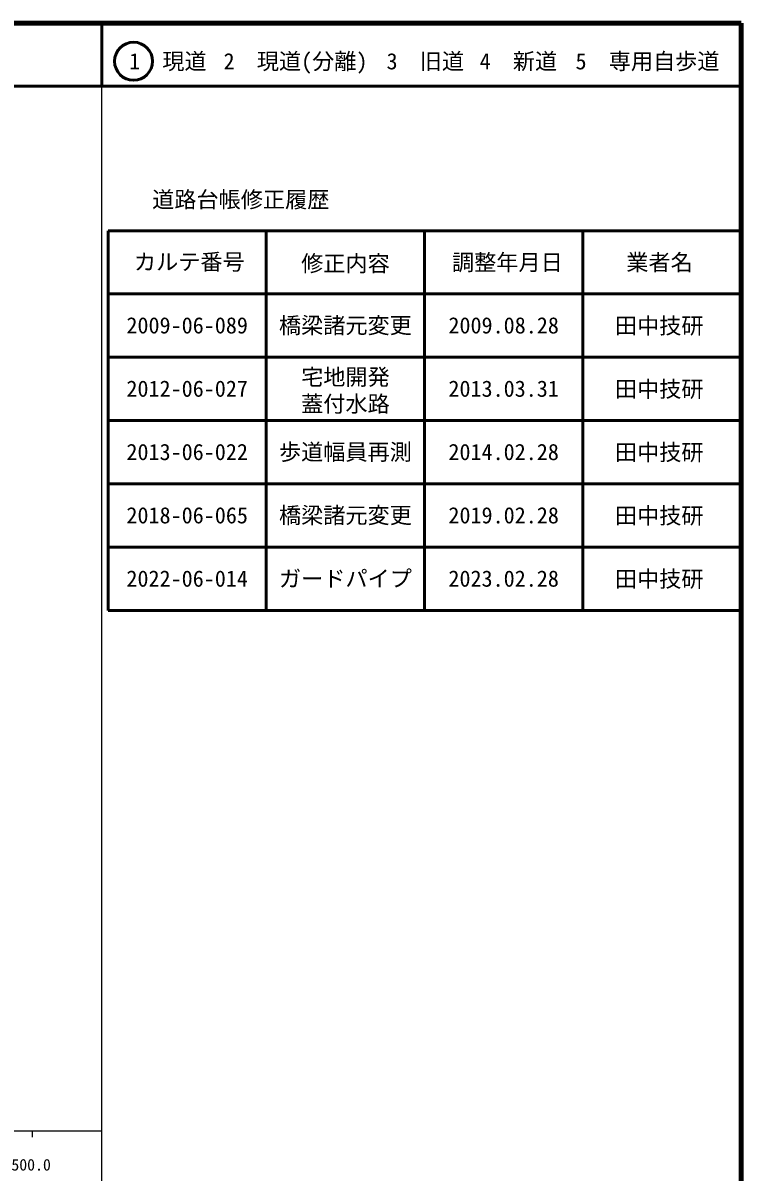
# Model space of a CAD drawing. Units: millimetres on the paper, enlarged 1000 times. Extents: x 40000 to 680000, y 20000 to 380000.
# Drawn here: x 566561 to 680000, y 198357 to 380000 of the extents above; entities that cross this region are included whole.
import ezdxf
from ezdxf.enums import TextEntityAlignment as Align

# ---------------------------------------------------------------- set-up
doc = ezdxf.new("R2010")
doc.units = ezdxf.units.MM
doc.header["$LTSCALE"] = 1000
for name, color, linetype, lineweight in [('M-TTL', 2, 'Continuous', 140), ('M-TTL-BAND', 7, 'Continuous', 25), ('M-TTL-FRAM', 2, 'Continuous', 50), ('M-TTL-LINE', 7, 'Continuous', 50), ('M-TTL-TXT', 7, 'Continuous', 13)]:
    doc.layers.add(name, color=color, linetype=linetype, lineweight=lineweight)
doc.styles.add('ＭＳ ゴシック', font='')
doc.styles.get('ＭＳ ゴシック').set_extended_font_data('MS Gothic')

msp = doc.modelspace()

# ---------------------------------------------------------------- linework, layer by layer
at = {"layer": 'M-TTL'}
for p, q in [((680000, 380000), (40000, 380000)), ((680000, 20000), (680000, 380000))]:
    msp.add_line(p, q, dxfattribs=at)
at = {"layer": 'M-TTL-BAND'}
for p, q in [((579000, 20000), (579000, 370000)), ((40000, 205000), (579000, 205000)), ((568000, 205000), (568000, 204000))]:
    msp.add_line(p, q, dxfattribs=at)
at = {"layer": 'M-TTL-FRAM'}
for p, q in [((580000, 347197), (580000, 287197)), ((580000, 347197), (680000, 347197)), ((580000, 287197), (680000, 287197))]:
    msp.add_line(p, q, dxfattribs=at)
at = {"layer": 'M-TTL-LINE'}
for p, q in [((579000, 380000), (579000, 370000)), ((40000, 370000), (680000, 370000)), ((605000, 347197), (605000, 287197)), ((630000, 347197), (630000, 287197)), ((655000, 347197), (655000, 287197)), ((580000, 337197), (680000, 337197)), ((580000, 327197), (680000, 327197)), ((580000, 317197), (680000, 317197)), ((580000, 307197), (680000, 307197)), ((580000, 297197), (680000, 297197))]:
    msp.add_line(p, q, dxfattribs=at)
msp.add_circle((584031, 373958), 3000, dxfattribs=at)

# ---------------------------------------------------------------- texts
at = {"layer": 'M-TTL-BAND', "style": 'ＭＳ ゴシック'}
msp.add_text('500.0', height=1833, dxfattribs=at).set_placement((567844, 198195), align=Align.BOTTOM_CENTER)
at = {"layer": 'M-TTL-TXT', "style": 'ＭＳ ゴシック'}
for s, p in [('1\u3000現道', (589448, 373958)), ('2\u3000現道(分離)', (609619, 373958)), ('3\u3000旧道', (630121, 373958)), ('4\u3000新道', (644824, 373958)), ('5\u3000専用自歩道', (665228, 373958)), ('道路台帳修正履歴', (600968, 352113)), ('カルテ番号', (592839, 342277)), ('修正内容', (617509, 342023)), ('調整年月日', (643089, 342197)), ('業者名', (667134, 342197)), ('2009-06-089', (592500, 332245)), ('橋梁諸元変更', (617500, 332245)), ('2009.08.28', (642500, 332245)), ('田中技研', (667077, 332189)), ('宅地開発', (617500, 324083)), ('2012-06-027', (592500, 322245)), ('2013.03.31', (642500, 322245)), ('田中技研', (667077, 322189)), ('蓋付水路', (617500, 319842)), ('2013-06-022', (592500, 312245)), ('歩道幅員再測', (617500, 312245)), ('2014.02.28', (642500, 312245)), ('田中技研', (667077, 312189)), ('2018-06-065', (592500, 302245)), ('橋梁諸元変更', (617500, 302245)), ('2019.02.28', (642500, 302245)), ('田中技研', (667077, 302189)), ('2022-06-014', (592500, 292245)), ('ガードパイプ', (617500, 292245)), ('2023.02.28', (642500, 292245)), ('田中技研', (667077, 292189))]:
    msp.add_text(s, height=2566, dxfattribs=at).set_placement(p, align=Align.MIDDLE_CENTER)

doc.saveas('drawing.dxf')
